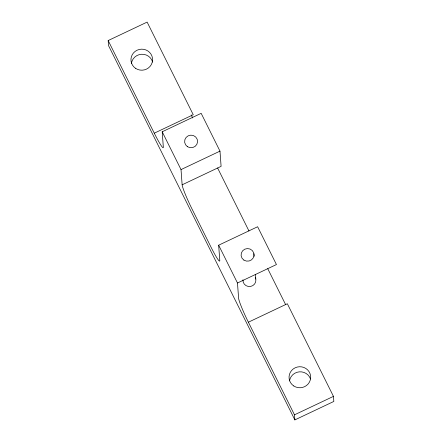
<?xml version="1.0" encoding="UTF-8"?>
<svg xmlns="http://www.w3.org/2000/svg" width="442" height="442" viewBox="0 0 442 442"><rect width="100%" height="100%" fill="white"/><g stroke="black" fill="none" stroke-linecap="round" stroke-linejoin="round"><path stroke-width="0.66" d="M108.168 40.553L147.131 22.1L193.242 114.721L154.28 133.18L108.168 40.553L108.544 45.631L294.869 419.9L333.832 401.447L333.456 396.369L287.344 303.748L248.382 322.201L294.494 414.828L294.869 419.9M154.28 133.18A21.636 1.884 64.7 0 0 163.319 147.004L162.203 131.782L201.165 113.329L219.983 151.131L221.099 166.358L182.137 184.811A21.636 1.884 64.7 0 0 191.922 208.79L210.74 246.592A21.636 1.884 64.7 0 0 219.779 260.421L218.663 245.2L257.625 226.74L276.443 264.548L237.481 283.002L238.603 298.228A21.636 1.884 64.7 0 0 248.382 322.201M182.137 184.811L181.021 169.59L219.983 151.131M294.494 414.828L333.456 396.369M191.165 114.876L192.701 117.964M217.608 167.988L248.968 230.984M267.725 268.659L285.56 304.483M162.203 131.782L181.021 169.59M218.663 245.2L237.481 283.002M253.929 253.669L254.133 256.41M255.443 274.239L255.791 279.04M131.429 63.344A10.818 10.514 -4.2 0 1 141.523 54.261A10.818 10.514 -4.2 0 1 152.612 62.079M255.261 277.477A6.492 6.31 -4.2 0 1 250.631 286.438A6.492 6.31 -4.2 0 1 242.945 279.808M289.521 380.905A10.818 10.514 -4.2 0 1 299.256 371.849A10.818 10.514 -4.2 0 1 310.505 378.976M293.775 385.965A10.818 10.514 -4.2 0 0 310.649 377.976A10.818 10.514 -4.2 0 0 295.157 367.794A10.818 10.514 -4.2 0 0 293.775 385.965M135.683 68.405A10.818 10.514 -4.2 0 0 152.556 60.41A10.818 10.514 -4.2 0 0 137.064 50.228A10.818 10.514 -4.2 0 0 135.683 68.405M187.441 146.689A6.492 6.31 -4.2 0 0 197.563 141.893A6.492 6.31 -4.2 0 0 188.27 135.788A6.492 6.31 -4.2 0 0 187.441 146.689M243.907 260.106A6.492 6.31 -4.2 0 0 254.028 255.31A6.492 6.31 -4.2 0 0 244.73 249.2A6.492 6.31 -4.2 0 0 243.907 260.106"/></g></svg>
